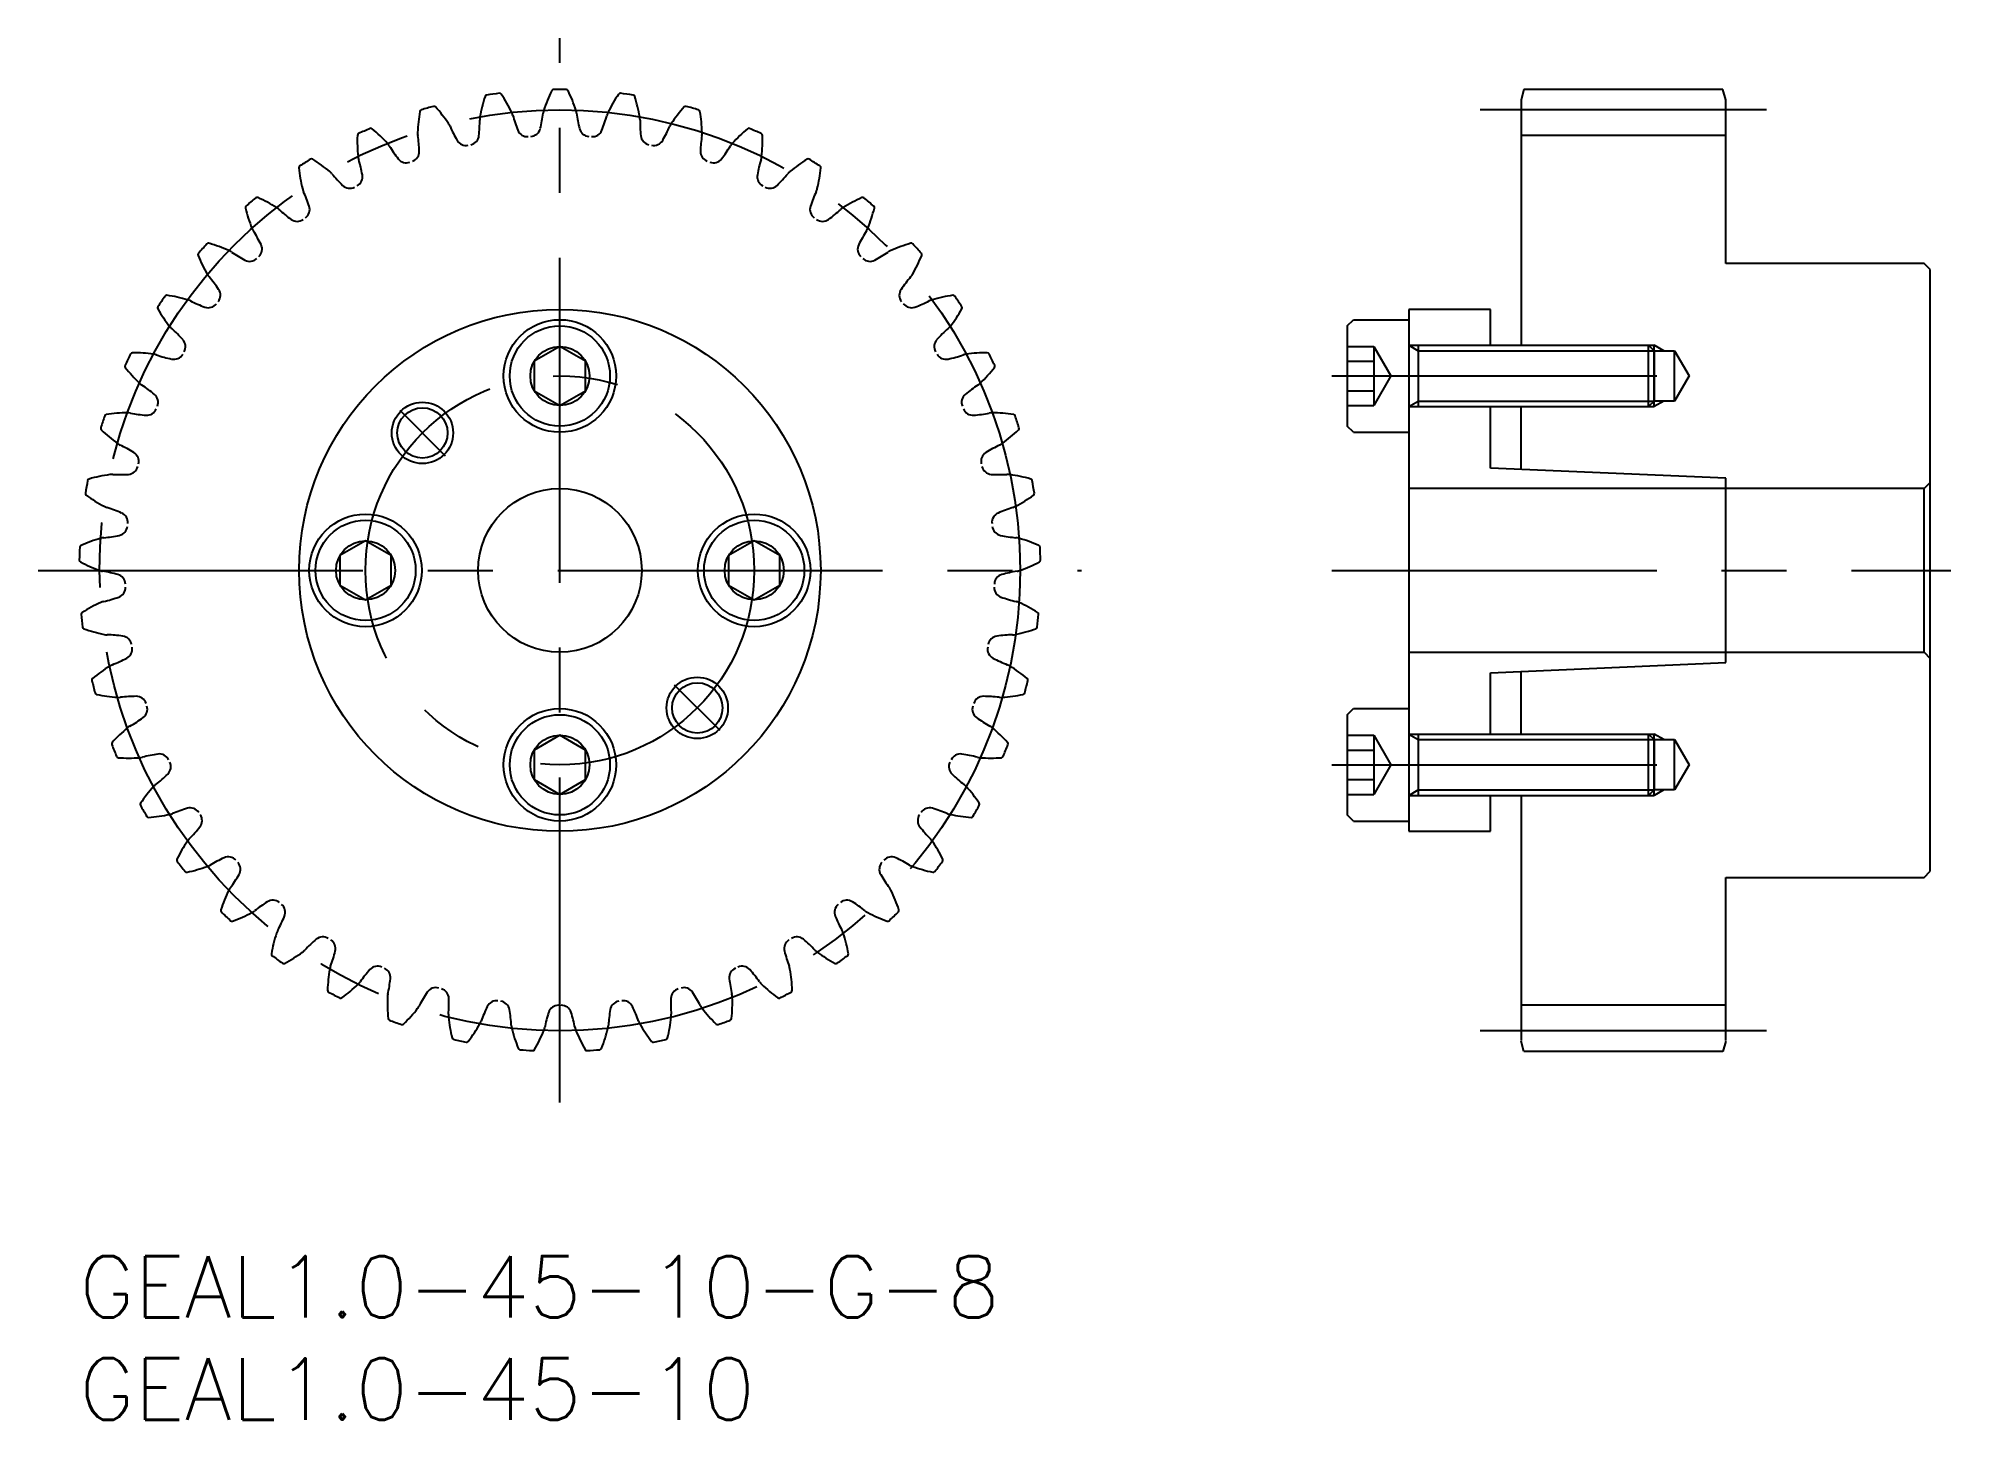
# Model space of a CAD drawing. Extents: x -2 to 91.5, y -8 to 59.5.
import ezdxf

# ---------------------------------------------------------------- set-up
doc = ezdxf.new("R2010")
doc.units = 0
doc.header["$LTSCALE"] = 0.5
doc.linetypes.add('CENTER', pattern=[50.8, 31.75, -6.35, 6.35, -6.35])
for name, color, linetype in [('MSM_CENTER', 1, 'CENTER'), ('MSM_CONTINUOUS', 7, 'CONTINUOUS'), ('MSM_NARROW', 5, 'CONTINUOUS'), ('MSM_PART_NUMBER', 7, 'CONTINUOUS')]:
    doc.layers.add(name, color=color, linetype=linetype)
doc.styles.get("Standard").update_dxf_attribs({"font": 'txt.shx', "height": 1, "bigfont": 'bigfont.shx'})

# ---------------------------------------------------------------- blocks, each defined once
blk = doc.blocks.new('*U3')
at = {"layer": 'MSM_PART_NUMBER'}
blk.add_text('GEAL1.0-45-10', height=3, dxfattribs=at).set_placement((0, -8))
blk = doc.blocks.new('*U4')
at = {"layer": 'MSM_PART_NUMBER'}
blk.add_text('GEAL1.0-45-10-G-8', height=3, dxfattribs=at).set_placement((0, -3))

msp = doc.modelspace()

# ---------------------------------------------------------------- linework, layer by layer
at = {"layer": 'MSM_CENTER'}
for p, q in [((23.494, 7.5), (23.494, 59.5)), ((82.489, 56), (68.489, 56)), ((61.239, 43), (79.109, 43)), ((15.663, 41.331), (17.891, 39.104)), ((-2.006, 33.5), (48.994, 33.5)), ((61.239, 33.5), (91.489, 33.5)), ((31.326, 25.669), (29.098, 27.896)), ((61.239, 24), (79.109, 24)), ((82.489, 11), (68.489, 11))]:
    msp.add_line(p, q, dxfattribs=at)
for radius in [22.5, 9.5]:
    msp.add_circle((23.494, 33.5), radius, dxfattribs=at)
at = {"layer": 'MSM_CONTINUOUS'}
for p, q in [((70.623, 57), (70.489, 56.5)), ((70.489, 56.5), (70.489, 44.5)), ((80.355, 57), (70.623, 57)), ((80.489, 56.5), (80.355, 57)), ((80.489, 48.5), (80.489, 56.5)), ((80.489, 54.75), (70.489, 54.75)), ((90.189, 48.5), (80.489, 48.5)), ((90.489, 48.2), (90.189, 48.5)), ((90.489, 18.8), (90.489, 48.2)), ((68.989, 46.25), (64.989, 46.25)), ((64.989, 46.25), (64.989, 20.75)), ((68.989, 44.5), (68.989, 46.25)), ((61.989, 45.45), (62.289, 45.75)), ((61.989, 45.45), (61.989, 40.55)), ((62.289, 45.75), (64.989, 45.75)), ((23.494, 44.443), (22.244, 43.722)), ((24.744, 43.722), (23.494, 44.443)), ((61.989, 44.443), (63.289, 44.443)), ((63.289, 44.443), (63.289, 41.557)), ((63.289, 44.443), (64.122, 43)), ((64.989, 44.5), (76.718, 44.5)), ((65.458, 44.5), (65.458, 41.5)), ((76.718, 41.5), (76.718, 44.5)), ((76.718, 44.5), (76.989, 44.229)), ((76.989, 44.229), (77.989, 44.229)), ((76.989, 44.229), (76.989, 41.77)), ((77.989, 41.77), (77.989, 44.229)), ((77.989, 44.229), (78.699, 43)), ((22.244, 43.722), (22.244, 42.278)), ((24.744, 42.278), (24.744, 43.722)), ((61.989, 43.722), (63.289, 43.722)), ((22.244, 42.278), (23.494, 41.557)), ((23.494, 41.557), (24.744, 42.278)), ((61.989, 42.278), (63.289, 42.278)), ((64.122, 43), (63.289, 41.557)), ((78.699, 43), (77.989, 41.77)), ((61.989, 41.557), (63.289, 41.557)), ((64.989, 41.5), (76.718, 41.5)), ((68.989, 38.5), (68.989, 41.5)), ((70.489, 38.435), (70.489, 41.5)), ((76.989, 41.77), (76.718, 41.5)), ((77.989, 41.77), (76.989, 41.77)), ((62.289, 40.25), (61.989, 40.55)), ((62.289, 40.25), (64.989, 40.25)), ((80.489, 38), (68.989, 38.5)), ((90.189, 37.5), (64.989, 37.5)), ((80.489, 29), (80.489, 38)), ((90.489, 37.8), (90.189, 37.5)), ((90.189, 29.5), (90.189, 37.5)), ((13.994, 34.943), (12.744, 34.222)), ((15.244, 34.222), (13.994, 34.943)), ((32.994, 34.943), (31.744, 34.222)), ((34.244, 34.222), (32.994, 34.943)), ((12.744, 34.222), (12.744, 32.778)), ((15.244, 32.778), (15.244, 34.222)), ((31.744, 34.222), (31.744, 32.778)), ((34.244, 32.778), (34.244, 34.222)), ((12.744, 32.778), (13.994, 32.057)), ((13.994, 32.057), (15.244, 32.778)), ((31.744, 32.778), (32.994, 32.057)), ((32.994, 32.057), (34.244, 32.778)), ((64.989, 29.5), (90.189, 29.5)), ((68.989, 28.5), (80.489, 29)), ((90.189, 29.5), (90.489, 29.2)), ((68.989, 25.5), (68.989, 28.5)), ((70.489, 25.5), (70.489, 28.565)), ((61.989, 26.45), (62.289, 26.75)), ((61.989, 26.45), (61.989, 21.55)), ((62.289, 26.75), (64.989, 26.75)), ((23.494, 25.443), (22.244, 24.722)), ((24.744, 24.722), (23.494, 25.443)), ((61.989, 25.443), (63.289, 25.443)), ((63.289, 25.443), (63.289, 22.557)), ((63.289, 25.443), (64.122, 24)), ((64.989, 25.5), (76.718, 25.5)), ((65.458, 25.5), (65.458, 22.5)), ((76.718, 22.5), (76.718, 25.5)), ((76.718, 25.5), (76.989, 25.229)), ((22.244, 24.722), (22.244, 23.278)), ((24.744, 23.278), (24.744, 24.722)), ((61.989, 24.722), (63.289, 24.722)), ((76.989, 25.229), (77.989, 25.229)), ((76.989, 25.229), (76.989, 22.77)), ((77.989, 22.77), (77.989, 25.229)), ((77.989, 25.229), (78.699, 24)), ((64.122, 24), (63.289, 22.557)), ((78.699, 24), (77.989, 22.77)), ((22.244, 23.278), (23.494, 22.557)), ((23.494, 22.557), (24.744, 23.278)), ((61.989, 23.278), (63.289, 23.278)), ((61.989, 22.557), (63.289, 22.557)), ((64.989, 22.5), (76.718, 22.5)), ((68.989, 20.75), (68.989, 22.5)), ((70.489, 22.5), (70.489, 10.522)), ((76.989, 22.77), (76.718, 22.5)), ((77.989, 22.77), (76.989, 22.77)), ((62.289, 21.25), (61.989, 21.55)), ((62.289, 21.25), (64.989, 21.25)), ((64.989, 20.75), (68.989, 20.75)), ((90.189, 18.5), (90.489, 18.8)), ((80.489, 10.522), (80.489, 18.5)), ((80.489, 18.5), (90.189, 18.5)), ((80.489, 12.25), (70.489, 12.25)), ((70.623, 10), (70.489, 10.5)), ((80.489, 10.5), (80.355, 10)), ((80.355, 10), (70.623, 10))]:
    msp.add_line(p, q, dxfattribs=at)
for centre, radius in [((23.494, 33.5), 12.75), ((23.494, 43), 2.75), ((23.494, 43), 2.45), ((23.494, 43), 1.443), ((16.777, 40.218), 1.229), ((23.494, 33.5), 4), ((13.994, 33.5), 2.75), ((13.994, 33.5), 2.45), ((32.994, 33.5), 2.75), ((32.994, 33.5), 2.45), ((13.994, 33.5), 1.443), ((32.994, 33.5), 1.443), ((30.212, 26.782), 1.23), ((23.494, 24), 2.75), ((23.494, 24), 2.45), ((23.494, 24), 1.443)]:
    msp.add_circle(centre, radius, dxfattribs=at)
for centre, radius, start, end in [((23.494, 33.5), 23.5, 105.23964, 106.76036), ((17.344, 56.077), 0.1, 41.8737, 105.23964), ((11.833, 51.138), 7.5, 34, 41.87367), ((26.973, 54.356), 7.5, 162.12633, 170), ((19.931, 56.627), 0.1, 98.7603, 162.12633), ((23.494, 33.5), 23.5, 97.23964, 98.76036), ((20.546, 56.713), 0.1, 33.8737, 97.23983), ((14.402, 52.589), 7.5, 26, 33.87367), ((29.842, 53.669), 7.5, 154.12633, 162), ((23.184, 56.898), 0.1, 90.76036, 154.12633), ((23.494, 33.5), 23.5, 89.23964, 90.76036), ((23.805, 56.898), 0.1, 25.87367, 89.23964), ((17.147, 53.669), 7.5, 18, 25.87367), ((32.587, 52.589), 7.5, 146.12633, 154), ((26.443, 56.713), 0.1, 82.76035, 146.12633), ((23.494, 33.5), 23.5, 81.23964, 82.76036), ((27.058, 56.627), 0.1, 17.87367, 81.23964), ((20.016, 54.356), 7.5, 10, 17.87367), ((35.156, 51.138), 7.5, 138.12633, 146), ((29.645, 56.077), 0.1, 74.76035, 138.12633), ((23.494, 33.5), 23.5, 73.23964, 74.76036), ((24.037, 54.637), 7.5, 170.12633, 178), ((16.747, 55.906), 0.1, 106.7603, 170.12633), ((17.367, 54.87), 0.826, 23.40459, 34.00007), ((24.478, 57.948), 6.923, 203.40452, 209.76072), ((12.652, 55.434), 6.923, 354.23928, 0.59548), ((20.401, 55.515), 0.826, 169.99992, 180.59541), ((20.401, 55.515), 0.826, 15.40459, 26.00008), ((27.871, 57.573), 6.923, 195.40452, 201.76072), ((15.81, 56.73), 6.923, 346.23928, 352.59548), ((23.494, 55.731), 0.826, 161.99993, 172.59541), ((23.494, 55.731), 0.826, 7.40459, 18.00007), ((31.179, 56.73), 6.923, 187.40452, 193.76072), ((19.118, 57.573), 6.923, 338.23928, 344.59548), ((26.588, 55.515), 0.826, 153.99993, 164.59541), ((26.588, 55.515), 0.826, 359.40459, 10.00007), ((34.337, 55.434), 6.923, 179.40452, 185.76072), ((22.511, 57.948), 6.923, 330.23928, 336.59548), ((29.622, 54.87), 0.826, 145.99993, 156.59541), ((30.242, 55.906), 0.1, 9.87367, 73.23964), ((22.952, 54.637), 7.5, 2, 9.87367), ((21.09, 54.507), 7.5, 178.12633, 186), ((13.694, 54.749), 0.1, 114.7603, 178.12633), ((23.494, 33.5), 23.5, 113.23964, 114.76036), ((14.261, 55.001), 0.1, 49.8737, 113.23983), ((9.492, 49.343), 7.5, 42, 49.87367), ((14.452, 53.809), 0.826, 31.40459, 42.00007), ((21.066, 57.847), 6.923, 211.40452, 217.76072), ((17.367, 54.87), 0.826, 177.99992, 188.59541), ((9.705, 53.712), 6.923, 2.23928, 8.59548), ((18.902, 54.76), 0.5, 209.76072, 282.18962), ((19.043, 54.79), 0.5, 281.81038, 354.23927), ((21.906, 55.192), 0.5, 201.76072, 274.18962), ((22.049, 55.202), 0.5, 273.81038, 346.23928), ((24.94, 55.202), 0.5, 193.76072, 266.18962), ((25.083, 55.192), 0.5, 265.81038, 338.23928), ((27.946, 54.79), 0.5, 185.76072, 258.18962), ((28.087, 54.76), 0.5, 257.81038, 330.23928), ((37.284, 53.712), 6.923, 171.40452, 177.76072), ((29.622, 54.87), 0.826, 351.40459, 2.00007), ((25.923, 57.847), 6.923, 322.23928, 328.59548), ((32.537, 53.809), 0.826, 137.99993, 148.59541), ((37.497, 49.343), 7.5, 130.12633, 138), ((32.728, 55.001), 0.1, 66.76034, 130.12633), ((23.494, 33.5), 23.5, 65.23964, 66.76036), ((33.295, 54.749), 0.1, 1.87367, 65.23964), ((25.899, 54.507), 7.5, 354, 1.87367), ((23.494, 33.5), 23.5, 121.23964, 122.76036), ((11.359, 53.507), 0.1, 57.8737, 121.23964), ((7.424, 47.24), 7.5, 50, 57.87367), ((14.452, 53.809), 0.826, 185.99992, 196.59541), ((7.026, 51.596), 6.923, 10.23928, 16.59548), ((15.988, 53.914), 0.5, 217.76072, 290.18962), ((16.123, 53.963), 0.5, 289.81038, 2.23927), ((30.866, 53.963), 0.5, 177.76072, 250.18962), ((31.001, 53.914), 0.5, 249.81038, 322.23928), ((39.963, 51.596), 6.923, 163.40452, 169.76072), ((32.537, 53.809), 0.826, 343.40459, 354.00007), ((39.565, 47.24), 7.5, 122.12634, 130), ((35.63, 53.507), 0.1, 58.76034, 122.1264), ((23.494, 33.5), 23.5, 57.23964, 58.76036), ((10.832, 53.178), 0.1, 122.7603, 186.12627), ((18.19, 53.968), 7.5, 186.12633, 194), ((11.714, 52.353), 0.826, 39.40459, 50.00007), ((17.701, 57.272), 6.923, 219.40452, 225.76072), ((13.347, 52.738), 0.5, 297.81038, 10.23928), ((33.642, 52.738), 0.5, 169.76072, 242.18962), ((29.288, 57.272), 6.923, 314.23928, 320.59548), ((35.275, 52.353), 0.826, 129.99993, 140.59541), ((28.799, 53.968), 7.5, 346, 353.87367), ((36.157, 53.178), 0.1, 353.87367, 57.23964), ((23.494, 33.5), 23.5, 129.23964, 130.76036), ((8.692, 51.623), 0.1, 65.8737, 129.23964), ((5.668, 44.87), 7.5, 58, 65.87367), ((11.714, 52.353), 0.826, 193.99992, 204.59541), ((4.668, 49.128), 6.923, 18.23928, 24.59548), ((13.22, 52.67), 0.5, 225.76072, 298.18962), ((33.769, 52.67), 0.5, 241.81038, 314.23928), ((42.321, 49.128), 6.923, 155.40452, 161.76072), ((35.275, 52.353), 0.826, 335.40459, 346.00007), ((41.321, 44.87), 7.5, 114.12634, 122), ((38.297, 51.623), 0.1, 50.76034, 114.1264), ((23.494, 33.5), 23.5, 49.23964, 50.76036), ((8.217, 51.224), 0.1, 130.7603, 194.12627), ((15.393, 53.03), 7.5, 194.12633, 202), ((9.205, 50.53), 0.826, 47.40459, 58.00007), ((14.449, 56.234), 6.923, 227.40452, 233.76072), ((10.652, 51.054), 0.5, 233.76072, 306.18962), ((10.768, 51.138), 0.5, 305.81038, 18.23928), ((36.221, 51.138), 0.5, 161.76072, 234.18962), ((36.337, 51.054), 0.5, 233.81038, 306.23928), ((32.54, 56.234), 6.923, 306.23928, 312.59548), ((37.784, 50.53), 0.826, 121.99993, 132.59541), ((31.596, 53.03), 7.5, 338, 345.87367), ((38.772, 51.224), 0.1, 345.87367, 49.23964), ((9.205, 50.53), 0.826, 201.99992, 212.59541), ((2.676, 46.356), 6.923, 26.23928, 32.59548), ((44.313, 46.356), 6.923, 147.40452, 153.76072), ((37.784, 50.53), 0.826, 327.40459, 338.00007), ((5.899, 48.926), 0.1, 138.76031, 202.12627), ((12.754, 51.713), 7.5, 202.12633, 210), ((23.494, 33.5), 23.5, 137.23964, 138.76036), ((6.314, 49.387), 0.1, 73.87369, 137.23964), ((4.259, 42.278), 7.5, 66, 73.87367), ((6.974, 48.376), 0.826, 55.40459, 66.00007), ((11.373, 54.754), 6.923, 235.40452, 241.76072), ((8.334, 49.096), 0.5, 241.76072, 314.18962), ((8.438, 49.196), 0.5, 313.81038, 26.23927), ((38.551, 49.196), 0.5, 153.76072, 226.18962), ((38.655, 49.096), 0.5, 225.81038, 298.23928), ((35.616, 54.754), 6.923, 298.23928, 304.59548), ((40.015, 48.376), 0.826, 113.99993, 124.59541), ((42.73, 42.278), 7.5, 106.12633, 114), ((40.675, 49.387), 0.1, 42.76034, 106.12633), ((34.235, 51.713), 7.5, 330, 337.87367), ((23.494, 33.5), 23.5, 41.23964, 42.76036), ((41.09, 48.926), 0.1, 337.87367, 41.23964), ((6.974, 48.376), 0.826, 209.99992, 220.59541), ((1.09, 43.333), 6.923, 34.23928, 40.59548), ((45.899, 43.333), 6.923, 139.40452, 145.76072), ((40.015, 48.376), 0.826, 319.40459, 330.00007), ((23.494, 33.5), 23.5, 145.23964, 146.76036), ((4.27, 46.841), 0.1, 81.87369, 145.23964), ((3.224, 39.516), 7.5, 74, 81.87367), ((6.4, 46.947), 0.5, 321.81038, 34.23927), ((40.589, 46.947), 0.5, 145.76072, 218.18962), ((43.765, 39.516), 7.5, 98.12633, 106), ((42.719, 46.841), 0.1, 34.76034, 98.12633), ((23.494, 33.5), 23.5, 33.23964, 34.76036), ((3.923, 46.327), 0.1, 146.76031, 210.12633), ((10.323, 50.041), 7.5, 210.12633, 218), ((5.064, 45.932), 0.826, 63.40459, 74.00007), ((8.533, 52.86), 6.923, 243.40452, 249.76072), ((6.311, 46.834), 0.5, 249.76072, 322.18962), ((40.678, 46.834), 0.5, 217.81038, 290.23928), ((38.456, 52.86), 6.923, 290.23928, 296.59548), ((41.925, 45.932), 0.826, 105.99993, 116.59541), ((36.666, 50.041), 7.5, 322, 329.87367), ((43.066, 46.327), 0.1, 329.87367, 33.23964), ((5.064, 45.932), 0.826, 217.99992, 228.59541), ((-0.061, 40.12), 6.923, 42.23928, 48.59548), ((47.05, 40.12), 6.923, 131.40452, 137.76072), ((41.925, 45.932), 0.826, 311.40459, 322.00007), ((23.494, 33.5), 23.5, 153.23964, 154.76036), ((2.601, 44.036), 0.1, 89.87369, 153.23964), ((2.584, 36.636), 7.5, 82, 89.87367), ((3.513, 43.245), 0.826, 71.40459, 82.00007), ((5.984, 50.59), 6.923, 251.40452, 257.76072), ((4.623, 44.313), 0.5, 257.76072, 330.18962), ((4.695, 44.437), 0.5, 329.81038, 42.23928), ((42.294, 44.437), 0.5, 137.76072, 210.18962), ((42.366, 44.313), 0.5, 209.81038, 282.23928), ((41.005, 50.59), 6.923, 282.23928, 288.59548), ((43.476, 43.245), 0.826, 97.99993, 108.59541), ((44.405, 36.636), 7.5, 90.12633, 98), ((44.388, 44.036), 0.1, 26.76034, 90.12633), ((23.494, 33.5), 23.5, 25.23964, 26.76036), ((2.328, 43.478), 0.1, 154.76031, 218.12627), ((8.15, 48.047), 7.5, 218.12633, 226), ((38.839, 48.047), 7.5, 314, 321.87367), ((44.661, 43.478), 0.1, 321.87367, 25.23964), ((3.513, 43.245), 0.826, 225.99992, 236.59541), ((-0.753, 36.777), 6.923, 50.23928, 56.59548), ((3.355, 41.714), 0.5, 337.81038, 50.23928), ((43.634, 41.714), 0.5, 129.76072, 202.18962), ((47.742, 36.777), 6.923, 123.40452, 129.76072), ((43.476, 43.245), 0.826, 303.40459, 314.00007), ((2.351, 33.695), 7.5, 90, 97.87367), ((2.351, 40.37), 0.826, 79.40459, 90.00007), ((3.776, 47.986), 6.923, 259.40452, 265.76072), ((3.301, 41.581), 0.5, 265.76072, 338.18962), ((43.688, 41.581), 0.5, 201.81038, 274.23928), ((43.213, 47.986), 6.923, 274.23928, 280.59548), ((44.638, 40.37), 0.826, 89.99993, 100.59541), ((44.638, 33.695), 7.5, 82.12633, 90), ((1.146, 40.435), 0.1, 162.76031, 226.12627), ((23.494, 33.5), 23.5, 161.23964, 162.76036), ((6.275, 45.769), 7.5, 226.12633, 234), ((1.338, 41.026), 0.1, 97.87369, 161.23964), ((40.714, 45.769), 7.5, 306, 313.87367), ((45.651, 41.026), 0.1, 18.76034, 82.12627), ((23.494, 33.5), 23.5, 17.23964, 18.76036), ((45.843, 40.435), 0.1, 313.87367, 17.23945), ((2.351, 40.37), 0.826, 233.99992, 244.59541), ((-0.973, 33.37), 6.923, 58.23928, 64.59548), ((47.962, 33.37), 6.923, 115.40452, 121.76072), ((44.638, 40.37), 0.826, 295.40459, 306.00007), ((2.373, 38.692), 0.5, 273.76072, 346.18962), ((2.408, 38.832), 0.5, 345.81038, 58.23928), ((44.581, 38.832), 0.5, 121.76072, 194.18962), ((44.616, 38.692), 0.5, 193.81038, 266.23928), ((23.494, 33.5), 23.5, 169.23964, 170.76036), ((0.506, 37.869), 0.1, 105.87369, 169.23964), ((2.53, 30.751), 7.5, 98, 105.87367), ((1.601, 37.36), 0.826, 87.40459, 98.00007), ((1.952, 45.101), 6.923, 267.40452, 273.76072), ((45.037, 45.101), 6.923, 266.23928, 272.59548), ((45.388, 37.36), 0.826, 81.99993, 92.59541), ((44.459, 30.751), 7.5, 74.12633, 82), ((46.483, 37.869), 0.1, 10.76034, 74.12627), ((23.494, 33.5), 23.5, 9.23964, 10.76036), ((0.398, 37.257), 0.1, 170.76031, 234.12627), ((4.735, 43.254), 7.5, 234.12633, 242), ((1.601, 37.36), 0.826, 241.99992, 252.59541), ((-0.717, 29.966), 6.923, 66.23928, 72.59548), ((47.706, 29.966), 6.923, 107.40452, 113.76072), ((45.388, 37.36), 0.826, 287.40459, 298.00007), ((42.254, 43.254), 7.5, 298, 305.87367), ((46.591, 37.257), 0.1, 305.87367, 9.23964), ((1.856, 35.702), 0.5, 281.76072, 354.18962), ((1.871, 35.845), 0.5, 353.81038, 66.23928), ((45.118, 35.845), 0.5, 113.76072, 186.18962), ((45.133, 35.702), 0.5, 185.81038, 258.23928), ((23.494, 33.5), 23.5, 177.23964, 178.76036), ((0.122, 34.627), 0.1, 113.87369, 177.23964), ((3.117, 27.86), 7.5, 106, 113.87367), ((1.277, 34.276), 0.826, 95.40459, 106.00007), ((0.547, 41.99), 6.923, 275.40452, 281.76072), ((46.442, 41.99), 6.923, 258.23928, 264.59548), ((45.712, 34.276), 0.826, 73.99993, 84.59541), ((43.872, 27.86), 7.5, 66.12633, 74), ((46.867, 34.627), 0.1, 2.76034, 66.12627), ((23.494, 33.5), 23.5, 1.23964, 2.76036), ((0.1, 34.006), 0.1, 178.76031, 242.12627), ((3.56, 40.548), 7.5, 242.12633, 250), ((43.429, 40.548), 7.5, 290, 297.87367), ((46.889, 34.006), 0.1, 297.87367, 1.23945), ((1.277, 34.276), 0.826, 249.99992, 260.59541), ((0.011, 26.631), 6.923, 74.23928, 80.59548), ((1.755, 32.813), 0.5, 1.81038, 74.23928), ((45.234, 32.813), 0.5, 105.76072, 178.18962), ((46.978, 26.631), 6.923, 99.40452, 105.76072), ((45.712, 34.276), 0.826, 279.40459, 290.00007), ((4.1, 25.079), 7.5, 114, 121.87367), ((1.385, 31.176), 0.826, 103.40459, 114.00007), ((-0.411, 38.714), 6.923, 283.40452, 289.76072), ((1.76, 32.669), 0.5, 289.76072, 2.18962), ((45.229, 32.669), 0.5, 177.81038, 250.23928), ((47.4, 38.714), 6.923, 250.23928, 256.59548), ((45.604, 31.176), 0.826, 65.99993, 76.59541), ((42.889, 25.079), 7.5, 58.12633, 66), ((0.192, 31.363), 0.1, 121.87369, 185.23964), ((23.494, 33.5), 23.5, 185.23964, 186.76036), ((23.494, 33.5), 23.5, 353.23964, 354.76036), ((46.797, 31.363), 0.1, 354.76034, 58.12627), ((0.257, 30.745), 0.1, 186.76031, 250.12627), ((2.773, 37.705), 7.5, 250.12633, 258), ((1.385, 31.176), 0.826, 257.99992, 268.59541), ((1.195, 23.43), 6.923, 82.23928, 88.59548), ((2.063, 29.794), 0.5, 9.81038, 82.23928), ((44.926, 29.794), 0.5, 97.76072, 170.18962), ((45.794, 23.43), 6.923, 91.40452, 97.76072), ((45.604, 31.176), 0.826, 271.40459, 282.00007), ((44.216, 37.705), 7.5, 282, 289.87367), ((46.732, 30.745), 0.1, 289.87367, 353.23945), ((-0.904, 35.336), 6.923, 291.40452, 297.76072), ((2.088, 29.652), 0.5, 297.76072, 10.18962), ((44.901, 29.652), 0.5, 169.81038, 242.23928), ((47.893, 35.336), 6.923, 242.23928, 248.59548), ((0.716, 28.141), 0.1, 129.87369, 193.23964), ((23.494, 33.5), 23.5, 193.23964, 194.76036), ((5.461, 22.462), 7.5, 122, 129.87367), ((1.924, 28.122), 0.826, 111.40459, 122.00007), ((45.065, 28.122), 0.826, 57.99993, 68.59541), ((41.528, 22.462), 7.5, 50.12633, 58), ((23.494, 33.5), 23.5, 345.23964, 346.76036), ((46.273, 28.141), 0.1, 346.76033, 50.12633), ((0.867, 27.538), 0.1, 194.76031, 258.12627), ((2.389, 34.78), 7.5, 258.12633, 266), ((1.924, 28.122), 0.826, 265.99992, 276.59541), ((2.814, 20.424), 6.923, 90.23928, 96.59548), ((2.787, 26.847), 0.5, 17.81038, 90.23928), ((44.202, 26.847), 0.5, 89.76072, 162.18962), ((44.175, 20.424), 6.923, 83.40452, 89.76072), ((45.065, 28.122), 0.826, 263.40459, 274.00007), ((44.6, 34.78), 7.5, 274, 281.87367), ((46.122, 27.538), 0.1, 281.87367, 345.23964), ((-0.922, 31.923), 6.923, 299.40452, 305.76072), ((2.831, 26.71), 0.5, 305.76072, 18.18962), ((44.158, 26.71), 0.5, 161.81038, 234.23928), ((47.911, 31.923), 6.923, 234.23928, 240.59548), ((7.172, 20.059), 7.5, 130, 137.87367), ((2.882, 25.172), 0.826, 119.40459, 130.00007), ((44.107, 25.172), 0.826, 49.99993, 60.59541), ((39.817, 20.059), 7.5, 42.12633, 50), ((1.684, 25.023), 0.1, 137.87369, 201.23964), ((23.494, 33.5), 23.5, 201.23964, 202.76036), ((1.917, 24.447), 0.1, 202.76031, 266.12627), ((2.417, 31.83), 7.5, 266.12633, 274), ((2.882, 25.172), 0.826, 273.99992, 284.59541), ((4.835, 17.673), 6.923, 98.23928, 104.59548), ((3.914, 24.03), 0.5, 25.81038, 98.23928), ((43.075, 24.03), 0.5, 81.76072, 154.18962), ((42.154, 17.673), 6.923, 75.40452, 81.76072), ((44.107, 25.172), 0.826, 255.40459, 266.00007), ((44.572, 31.83), 7.5, 266, 273.87367), ((45.072, 24.447), 0.1, 273.87367, 337.23964), ((23.494, 33.5), 23.5, 337.23964, 338.76036), ((45.305, 25.023), 0.1, 338.76033, 42.12633), ((-0.465, 28.54), 6.923, 307.40452, 313.76072), ((3.977, 23.901), 0.5, 313.76072, 26.18962), ((43.012, 23.901), 0.5, 153.81038, 226.23928), ((47.454, 28.54), 6.923, 226.23928, 232.59548), ((9.202, 17.918), 7.5, 138, 145.87367), ((4.242, 22.384), 0.826, 127.40459, 138.00007), ((42.747, 22.384), 0.826, 41.99993, 52.59541), ((37.787, 17.918), 7.5, 34.12633, 42), ((3.076, 22.07), 0.1, 145.87369, 209.23964), ((23.494, 33.5), 23.5, 209.23964, 210.76036), ((2.854, 28.913), 7.5, 274.12633, 282), ((4.242, 22.384), 0.826, 281.99992, 292.59541), ((7.219, 15.23), 6.923, 106.23928, 112.59548), ((5.423, 21.397), 0.5, 33.81038, 106.23928), ((5.503, 21.278), 0.5, 321.76072, 34.18962), ((41.486, 21.278), 0.5, 145.81038, 218.23928), ((41.566, 21.397), 0.5, 73.76072, 146.18962), ((39.77, 15.23), 6.923, 67.40452, 73.76072), ((42.747, 22.384), 0.826, 247.40459, 258.00007), ((44.135, 28.913), 7.5, 258, 265.87367), ((23.494, 33.5), 23.5, 329.23964, 330.76036), ((43.913, 22.07), 0.1, 330.76033, 34.12633), ((3.387, 21.532), 0.1, 210.76031, 274.12627), ((0.458, 25.253), 6.923, 315.40452, 321.76072), ((46.531, 25.253), 6.923, 218.23928, 224.59548), ((43.602, 21.532), 0.1, 265.87367, 329.23964), ((11.509, 16.081), 7.5, 146, 153.87367), ((5.976, 19.813), 0.826, 135.40459, 146.00007), ((41.013, 19.813), 0.826, 33.99993, 44.59541), ((35.48, 16.081), 7.5, 26.12634, 34), ((4.865, 19.339), 0.1, 153.87369, 217.23964), ((23.494, 33.5), 23.5, 217.23964, 218.76036), ((5.248, 18.85), 0.1, 218.76031, 282.1264), ((3.693, 26.085), 7.5, 282.12634, 290), ((5.976, 19.813), 0.826, 289.99992, 300.59541), ((9.92, 13.143), 6.923, 114.23928, 120.59548), ((7.283, 19), 0.5, 41.81038, 114.23928), ((7.379, 18.893), 0.5, 329.76072, 42.18962), ((39.61, 18.893), 0.5, 137.81038, 210.23928), ((39.706, 19), 0.5, 65.76072, 138.18962), ((37.069, 13.143), 6.923, 59.40452, 65.76072), ((41.013, 19.813), 0.826, 239.40459, 250.00007), ((43.296, 26.085), 7.5, 250, 257.87367), ((41.741, 18.85), 0.1, 257.87367, 321.23964), ((23.494, 33.5), 23.5, 321.23964, 322.76036), ((42.124, 19.339), 0.1, 322.76033, 26.1264), ((14.05, 14.582), 7.5, 154, 161.87367), ((8.051, 17.508), 0.826, 143.40459, 154.00007), ((1.83, 22.128), 6.923, 323.40452, 329.76072), ((45.159, 22.128), 6.923, 210.23928, 216.59548), ((38.938, 17.508), 0.826, 25.99993, 36.59541), ((32.939, 14.582), 7.5, 18.12634, 26), ((7.018, 16.885), 0.1, 161.87369, 225.23964), ((8.051, 17.508), 0.826, 297.99992, 308.59541), ((12.885, 11.452), 6.923, 122.23928, 128.59548), ((9.459, 16.885), 0.5, 49.81038, 122.23928), ((9.569, 16.792), 0.5, 337.76072, 50.18962), ((37.42, 16.792), 0.5, 129.81038, 202.23928), ((37.53, 16.885), 0.5, 57.76072, 130.18962), ((34.104, 11.452), 6.923, 51.40452, 57.76072), ((38.938, 17.508), 0.826, 231.40459, 242.00007), ((39.971, 16.885), 0.1, 314.7604, 18.1264), ((23.494, 33.5), 23.5, 225.23964, 226.76036), ((7.464, 16.453), 0.1, 226.76041, 290.12633), ((4.918, 23.401), 7.5, 290.12633, 298), ((10.427, 15.515), 0.826, 151.40459, 162.00007), ((3.624, 19.223), 6.923, 331.40452, 337.76072), ((43.365, 19.223), 6.923, 202.23928, 208.59548), ((36.562, 15.515), 0.826, 17.99993, 28.59541), ((42.071, 23.401), 7.5, 242, 249.87367), ((39.525, 16.453), 0.1, 249.87368, 313.23964), ((23.494, 33.5), 23.5, 313.23964, 314.76036), ((16.775, 13.452), 7.5, 162, 169.87367), ((16.057, 10.19), 6.923, 130.23928, 136.59548), ((11.908, 15.093), 0.5, 57.81038, 130.23928), ((12.03, 15.017), 0.5, 345.76072, 58.18962), ((34.959, 15.017), 0.5, 121.81038, 194.23928), ((35.081, 15.093), 0.5, 49.76072, 122.18962), ((30.932, 10.19), 6.923, 43.40452, 49.76072), ((30.214, 13.452), 7.5, 10.12634, 18), ((9.49, 14.753), 0.1, 169.87369, 233.23964), ((23.494, 33.5), 23.5, 233.23964, 234.76036), ((9.993, 14.388), 0.1, 234.76032, 298.12633), ((6.504, 20.914), 7.5, 298.12633, 306), ((10.427, 15.515), 0.826, 305.99992, 316.59541), ((13.058, 13.871), 0.826, 159.40459, 170.00007), ((5.804, 16.597), 6.923, 339.40452, 345.76072), ((14.582, 13.66), 0.5, 65.81038, 138.23928), ((14.714, 13.601), 0.5, 353.76072, 66.18962), ((32.275, 13.601), 0.5, 113.81038, 186.23928), ((32.407, 13.66), 0.5, 41.76072, 114.18962), ((41.185, 16.597), 6.923, 194.23928, 200.59548), ((33.931, 13.871), 0.826, 9.99993, 20.59541), ((36.562, 15.515), 0.826, 223.40459, 234.00007), ((40.485, 20.914), 7.5, 234, 241.87367), ((36.996, 14.388), 0.1, 241.87368, 305.23983), ((23.494, 33.5), 23.5, 305.23964, 306.76036), ((37.499, 14.753), 0.1, 306.7604, 10.1264), ((19.631, 12.712), 7.5, 170, 177.87367), ((8.421, 18.672), 7.5, 306.12633, 314), ((13.058, 13.871), 0.826, 313.99993, 324.59541), ((19.373, 9.382), 6.923, 138.23928, 144.59548), ((8.329, 14.299), 6.923, 347.40452, 353.76072), ((17.43, 12.613), 0.5, 73.81038, 146.23928), ((29.559, 12.613), 0.5, 33.76072, 106.18962), ((38.66, 14.299), 6.923, 186.23928, 192.59548), ((27.616, 9.382), 6.923, 35.40452, 41.76072), ((33.931, 13.871), 0.826, 215.40459, 226.00007), ((38.568, 18.672), 7.5, 226, 233.87367), ((27.358, 12.712), 7.5, 2.12634, 10), ((12.236, 12.987), 0.1, 177.87368, 241.23964), ((23.494, 33.5), 23.5, 241.23964, 242.76036), ((12.784, 12.695), 0.1, 242.76032, 306.12633), ((22.561, 12.377), 7.5, 178, 185.87367), ((15.891, 12.61), 0.826, 167.40459, 178.00007), ((15.891, 12.61), 0.826, 321.99993, 332.59541), ((22.77, 9.043), 6.923, 146.23928, 152.59548), ((17.569, 12.573), 0.5, 1.76072, 74.18962), ((11.149, 12.375), 6.923, 355.40452, 1.76072), ((26.181, 9.18), 6.923, 154.23928, 160.59548), ((20.396, 11.972), 0.5, 81.81038, 154.23928), ((20.539, 11.952), 0.5, 9.76072, 82.18962), ((23.423, 11.75), 0.5, 89.81038, 162.23928), ((23.566, 11.75), 0.5, 17.76072, 90.18962), ((26.45, 11.952), 0.5, 97.81038, 170.23928), ((26.593, 11.972), 0.5, 25.76072, 98.18962), ((20.808, 9.18), 6.923, 19.40452, 25.76072), ((35.84, 12.375), 6.923, 178.23928, 184.59548), ((29.42, 12.573), 0.5, 105.81038, 178.23928), ((24.219, 9.043), 6.923, 27.40452, 33.76072), ((31.098, 12.61), 0.826, 207.40459, 218.00007), ((24.428, 12.377), 7.5, 354.12633, 2), ((31.098, 12.61), 0.826, 1.99993, 12.59541), ((34.205, 12.695), 0.1, 233.87368, 297.23983), ((23.494, 33.5), 23.5, 297.23964, 298.76036), ((34.753, 12.987), 0.1, 298.7604, 2.1264), ((15.2, 11.619), 0.1, 185.87369, 249.23964), ((23.494, 33.5), 23.5, 249.23964, 250.76036), ((15.784, 11.407), 0.1, 250.76032, 314.12627), ((10.632, 16.719), 7.5, 314.12633, 322), ((18.872, 11.755), 0.826, 175.40459, 186.00007), ((25.51, 12.452), 7.5, 186, 193.87367), ((13.092, 15.092), 7.5, 322.12633, 330), ((18.872, 11.755), 0.826, 329.99993, 340.59541), ((14.209, 10.863), 6.923, 3.40452, 9.76072), ((21.944, 11.323), 0.826, 183.40459, 194.00007), ((29.539, 9.791), 6.923, 162.23928, 168.59548), ((17.45, 9.791), 6.923, 11.40452, 17.76072), ((25.045, 11.323), 0.826, 345.99993, 356.59541), ((32.78, 10.863), 6.923, 170.23928, 176.59548), ((28.117, 11.755), 0.826, 199.40459, 210.00007), ((33.897, 15.092), 7.5, 210, 217.87367), ((21.479, 12.452), 7.5, 346.12633, 354), ((28.117, 11.755), 0.826, 353.99993, 4.59541), ((36.357, 16.719), 7.5, 218, 225.87367), ((31.205, 11.407), 0.1, 225.87368, 289.23964), ((23.494, 33.5), 23.5, 289.23964, 290.76036), ((31.789, 11.619), 0.1, 290.76032, 354.12627), ((18.326, 10.678), 0.1, 193.87369, 257.23964), ((23.494, 33.5), 23.5, 257.23964, 258.76036), ((18.934, 10.549), 0.1, 258.76032, 322.12627), ((28.42, 12.938), 7.5, 194, 201.87367), ((15.755, 13.823), 7.5, 330.12633, 338), ((21.944, 11.323), 0.826, 337.99993, 348.59541), ((25.045, 11.323), 0.826, 191.40459, 202.00007), ((31.234, 13.823), 7.5, 202, 209.87367), ((18.569, 12.938), 7.5, 338.12633, 346), ((28.055, 10.549), 0.1, 217.87368, 281.23983), ((23.494, 33.5), 23.5, 281.23964, 282.76036), ((28.663, 10.678), 0.1, 282.76032, 346.12627), ((21.553, 10.181), 0.1, 201.87369, 265.23983), ((23.494, 33.5), 23.5, 265.23964, 266.76036), ((22.172, 10.137), 0.1, 266.76032, 330.12627), ((24.817, 10.137), 0.1, 209.87368, 273.23983), ((23.494, 33.5), 23.5, 273.23964, 274.76036), ((25.436, 10.181), 0.1, 274.76032, 338.12633)]:
    msp.add_arc(centre, radius, start, end, dxfattribs=at)
at = {"layer": 'MSM_NARROW'}
for p, q in [((64.989, 44.5), (65.458, 44.229)), ((65.458, 44.229), (76.989, 44.229)), ((76.718, 44.5), (76.989, 44.5)), ((76.989, 41.5), (76.989, 44.5)), ((77.458, 44.229), (76.989, 44.5)), ((64.989, 41.5), (65.458, 41.77)), ((65.458, 41.77), (76.989, 41.77)), ((76.718, 41.5), (76.989, 41.5)), ((77.458, 41.77), (76.989, 41.5)), ((64.989, 25.5), (65.458, 25.229)), ((76.718, 25.5), (76.989, 25.5)), ((76.989, 22.5), (76.989, 25.5)), ((77.458, 25.229), (76.989, 25.5)), ((65.458, 25.229), (76.989, 25.229)), ((64.989, 22.5), (65.458, 22.77)), ((65.458, 22.77), (76.989, 22.77)), ((76.718, 22.5), (76.989, 22.5)), ((77.458, 22.77), (76.989, 22.5))]:
    msp.add_line(p, q, dxfattribs=at)
for centre in [(16.777, 40.218), (30.212, 26.782)]:
    msp.add_circle(centre, 1.5, dxfattribs=at)

# ---------------------------------------------------------------- block references
at = {"layer": 'MSM_CONTINUOUS'}
for name in ['*U4', '*U3']:
    msp.add_blockref(name, (0, 0), dxfattribs=at)

doc.saveas('drawing.dxf')
